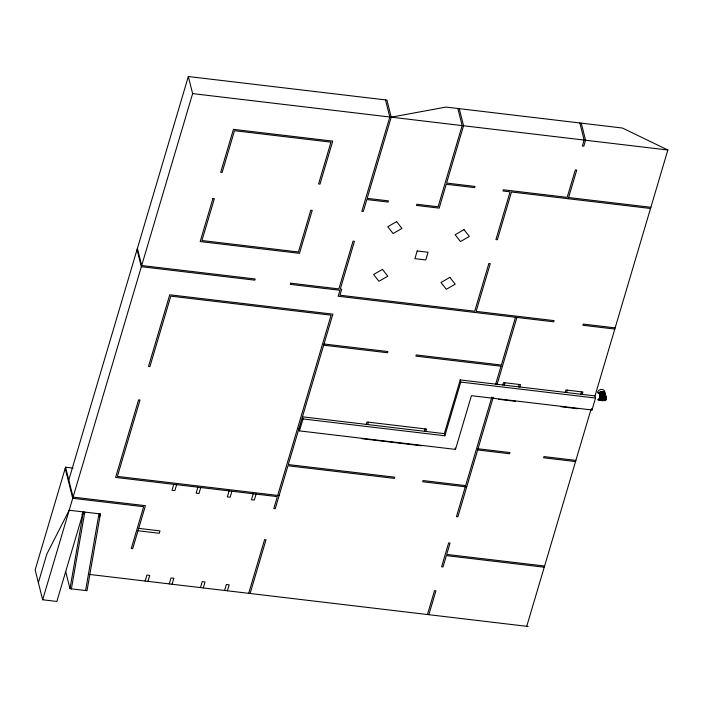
<?xml version="1.0" encoding="UTF-8"?>
<svg xmlns="http://www.w3.org/2000/svg" width="703" height="703" viewBox="0 0 703 703"><rect width="100%" height="100%" fill="white"/><g stroke="black" fill="none" stroke-linecap="round" stroke-linejoin="round"><path stroke-width="1.05" d="M598.209 399.972C599.835 398.9 600.687 392.915 598.684 392.977C602.137 392.169 605.898 394.954 606.425 398.434C606.39 404.058 588.341 396.8 604.518 400.657M38.366 582.673L46.855 554.026L69.184 510.237L100.397 513.937L87.005 590.713L69.984 588.692L83.376 511.916L81.882 514.842M71.398 588.859L84.791 512.083M85.59 590.546L98.982 513.77M73.121 468.093L65.564 467.196L35.15 569.861L42.663 599.764L56.846 601.452L83.376 511.916M68.789 480.008L188.325 76.522L386.931 100.081L391.219 117.173L367.177 198.351L388.451 200.873L388.1 202.069L366.817 199.547L363.284 211.48L361.86 211.313L389.805 117.006L385.508 99.914M42.663 599.764L192.622 93.604L188.325 76.522M99.466 517.074L100.397 513.937M145.134 581.03L146.901 575.063L149.739 575.397L147.973 581.372M173.782 484.341L172.007 490.307L174.845 490.641L176.62 484.675M169.247 583.894L171.014 577.928L173.852 578.261L172.086 584.228M197.894 487.197L196.128 493.163L198.967 493.506L200.733 487.539M200.46 587.594L202.227 581.627L205.065 581.961L203.29 587.936M229.108 490.905L227.333 496.872L230.171 497.206L231.937 491.239M224.573 590.458L226.34 584.492L229.178 584.826L227.412 590.792M253.221 493.761L251.454 499.736L254.293 500.07L256.059 494.104M248.686 593.323L264.6 539.596L266.024 539.772L250.11 593.49M277.694 495.43L331.095 315.172L170.794 296.148L149.924 366.579L148.509 366.412L169.731 294.785L332.871 314.144L288.3 464.56L394.699 477.188L394.348 478.383L287.949 465.755L275.216 508.735L273.801 508.559L277.334 496.626L115.617 477.434L138.605 399.84L140.02 400.007L117.392 476.406L279.109 495.597M391.219 117.173L445.939 107.084L622.419 128.025L667.85 150.003L594.993 395.912L595.529 398.056L591.996 409.99L471.414 395.684L455.5 449.402L299.452 430.886L302.984 418.944L302.448 416.809L444.314 433.646L444.85 435.781L302.984 418.944M366.289 424.384L366.992 422.002L426.58 429.067L425.869 431.457M367.704 424.55L368.416 422.169M424.454 431.291L425.157 428.9M444.314 433.646L460.228 379.928L594.993 395.912M444.85 435.781L460.764 382.063L460.228 379.928M427.433 614.527L434.507 590.652L435.922 590.819L428.856 614.694M465.272 486.801L456.432 516.643L457.855 516.81L493.26 397.292M491.845 397.107L465.632 485.606L423.074 480.553L422.714 481.748L466.695 486.968M495.694 384.137L500.993 366.228M515.501 317.281L501.353 365.033L416.238 354.936L415.877 356.122L502.417 366.395M497.109 384.304L516.916 317.448M502.786 384.972L503.489 382.59L520.519 384.603L519.807 386.993M504.2 385.139L504.912 382.757M568.244 198.729L576.732 170.082L575.309 169.915L567.18 197.367L503.339 189.792L502.988 190.988L510.079 191.831L495.931 239.582L497.346 239.749L511.494 191.998L650.521 208.492M518.392 386.826L519.095 384.436M565.203 392.379L565.906 389.989L582.936 392.01L582.225 394.401M566.618 392.546L567.33 390.165M580.81 394.234L581.513 391.843M526.732 626.311L590.836 409.954M604.914 395.78C607.137 391.782 600.221 390.033 598.525 393.425L599.088 392.749M192.622 93.604L667.85 150.003M568.595 197.534L650.873 207.297M615.151 327.87L583.235 324.083L582.884 325.278L614.8 329.066M324.021 343.987L387.863 351.562L387.511 352.757L323.67 345.182M598.956 392.696L600.977 392.872L600.714 391.808M599.422 392.88L602.049 393.197L601.654 391.615M599.589 393.337L603.139 393.75L602.603 391.615M599.703 393.988L604.167 394.515L603.49 391.826M599.747 394.805L605.063 395.429L604.255 392.23M599.712 395.719L605.766 396.439L604.852 392.792M599.615 396.677L606.232 397.459M599.457 397.608L606.425 398.434L605.23 393.478M460.764 382.063L595.529 398.056M599.246 398.452L606.337 399.295M599 399.155L605.968 399.981M598.728 399.664L605.353 400.446M498.541 399.304L515.563 401.316M560.959 406.703L577.98 408.724M478.014 448.769L509.93 452.556L509.578 453.743L477.662 449.955M575.898 460.377L543.981 456.59L543.621 457.785L575.546 461.572M362.045 438.707L421.624 445.781M544.597 566.029L446.713 554.412L450.069 543.076L448.655 542.901L441.581 566.776L442.995 566.952L446.361 555.607L544.245 567.224M138.711 528.366L159.985 530.897L159.282 533.278L137.999 530.756M89.167 574.395L528.155 626.478M581.276 123.148L585.573 140.24L583.806 146.206L582.383 146.039L584.149 140.064L579.861 122.981M605.696 396.729L606.127 398.443M599.835 392.195L599.993 392.819M591.636 408.566L591.996 409.99M459.279 108.666L463.567 125.758L446.598 183.061L474.964 186.427L474.613 187.622L446.238 184.256L439.164 208.132L416.475 205.434L416.826 204.239L438.101 206.77L462.152 125.591L457.864 108.499M455.14 447.978L455.5 449.402M298.916 428.751L299.452 430.886M137.401 248.423L141.69 265.514L255.18 278.977L254.829 280.172L141.338 266.701L137.041 249.618M65.564 467.196L73.077 497.1L145.424 505.685L132.691 548.665L131.276 548.498L143.658 506.714L72.725 498.295L65.212 468.391M65.687 571.609L69.984 588.692M597.524 392.836A3.691 2.97 -14.1 0 1 601.592 389.453A3.691 2.97 -14.1 0 1 604.729 392.889M212.912 198.58L200.179 241.56L299.487 253.344L312.22 210.364L310.796 210.197L298.424 251.982L201.954 240.531L214.336 198.747L212.912 198.58M233.431 129.343L220.698 172.323L222.113 172.49L234.494 130.705L330.955 142.155L318.582 183.931L319.997 184.107L332.73 141.127L233.431 129.343M290.647 283.186L290.286 284.381L339.944 290.269L338.169 296.244L553.797 321.825L554.157 320.63L476.133 311.376L490.281 263.625L488.857 263.458L474.71 311.209L339.944 295.216L341.711 289.249L340.296 289.074L354.444 241.322L353.02 241.155L338.872 288.907L290.647 283.186M417.187 250.971L414.911 258.66L425.763 259.952L428.039 252.263L417.187 250.971M396.624 221.621L387.766 226.744L393.091 233.554L401.949 228.431L396.624 221.621M382.476 269.372L373.618 274.495L378.943 281.305L387.801 276.182L382.476 269.372M464.006 229.617L455.149 234.74L460.474 241.551L469.332 236.428L464.006 229.617M449.858 277.36L441.001 282.492L446.326 289.302L455.184 284.179L449.858 277.36"/></g></svg>
